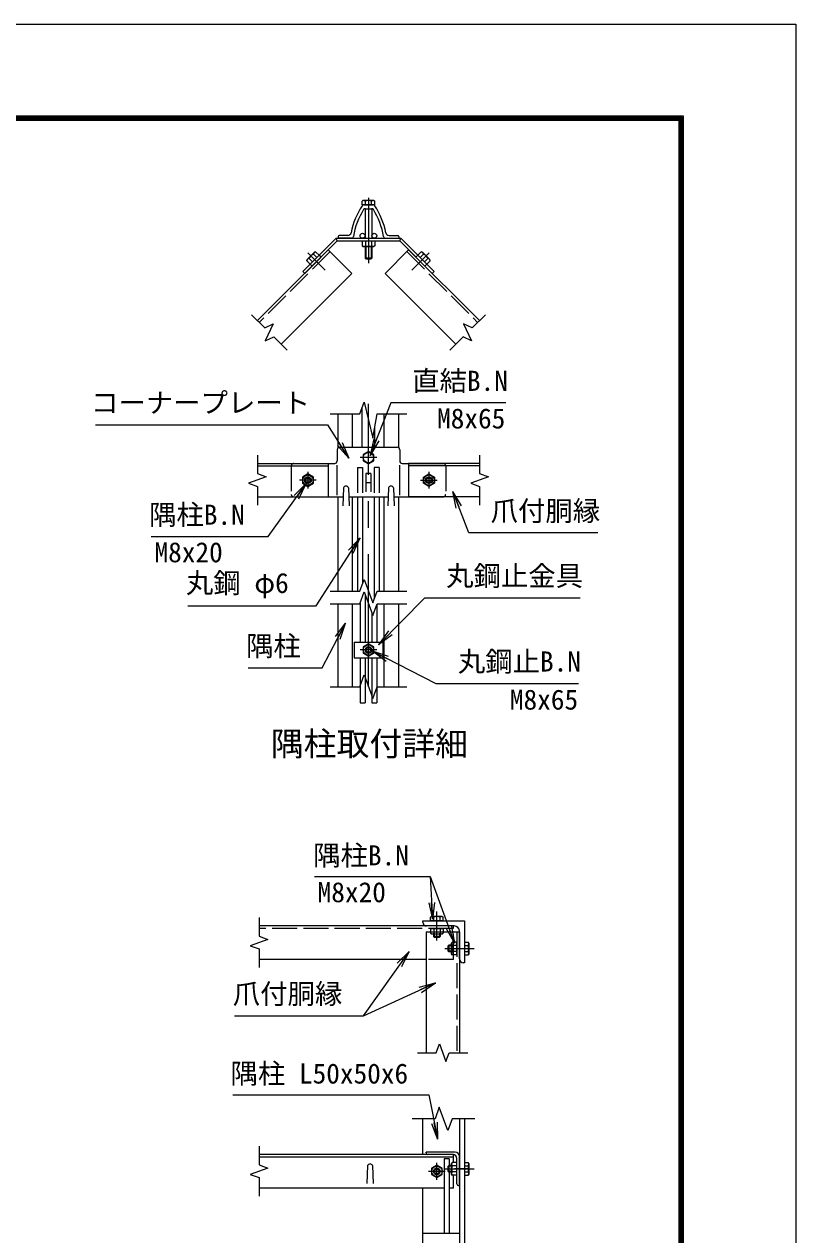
# Model space of a CAD drawing. Units: millimetres, scale not verified. Extents: x -4200 to 4200, y -2970 to 2970.
# Drawn here: x 2351 to 4200, y 68 to 2970 of the extents above; entities that cross this region are included whole.
import ezdxf
from ezdxf.enums import TextEntityAlignment as Align

# ---------------------------------------------------------------- set-up
doc = ezdxf.new("R2010")
doc.units = ezdxf.units.MM
doc.header["$LTSCALE"] = 10
doc.linetypes.add('DASHED', pattern=[7.5, 6, -1.5])
doc.linetypes.add('USER1', pattern=[50.8, 31.75, -6.35, 6.35, -6.35])
for name, color, linetype, lineweight in [('0-0_D-STR1', 1, 'Continuous', 18), ('0-1_D-BMK', 2, 'USER1', 13), ('0-2_D-STR-DIM', 7, 'Continuous', 13), ('0-3_D-STR3', 3, 'Continuous', 13), ('0-7_D-STR-TXT', 7, 'Continuous', 13), ('0-8_0', 7, 'Continuous', 18), ('0-B_D-TTL', 7, 'Continuous', 18)]:
    doc.layers.add(name, color=color, linetype=linetype, lineweight=lineweight)
doc.layers.add('0-9_D-TTL-TXT', color=7, linetype='Continuous')
doc.styles.add('ＭＳ ゴシック', font='')
doc.styles.get('ＭＳ ゴシック').set_extended_font_data('MS Gothic')

# ---------------------------------------------------------------- blocks, each defined once
blk = doc.blocks.new('_Open')
at = {"layer": '0-8_0'}
blk.add_line((-10, 1.667), (0, 0), dxfattribs=at)
blk.add_lwpolyline([(-10, -1.667), (0, 0), (-10, 0)], dxfattribs=at)

msp = doc.modelspace()

# ---------------------------------------------------------------- linework, layer by layer
at = {"layer": '0-0_D-STR1'}
for p, q in [((3164.88, 2536.76), (3187.16, 2536.76)), ((3167.88, 2527.76), (3183.48, 2527.76)), ((3103.02, 2460.76), (3103.02, 2456.76)), ((3103.02, 2460.76), (3103.02, 2456.76)), ((3135.07, 2456.76), (3103.02, 2456.76)), ((3126.53, 2463.76), (3106.02, 2463.76)), ((3216.96, 2456.76), (3249.02, 2456.76)), ((3225.5, 2463.76), (3246.02, 2463.76)), ((3249.02, 2460.76), (3249.02, 2456.76)), ((3079.8, 2429.15), (2910.1, 2259.44)), ((3079.8, 2429.15), (3136.37, 2372.58)), ((3272.23, 2429.15), (3441.93, 2259.44)), ((3136.37, 2372.58), (2966.67, 2202.87)), ((3103.02, 1954.45), (3103.02, 2035.98)), ((3138.02, 1955.98), (3138.02, 2035.98)), ((3161.02, 1955.98), (3161.02, 2051.15)), ((3214.02, 1955.98), (3214.02, 2035.98)), ((3249.02, 1954.45), (3249.02, 2035.98)), ((3191.02, 1955.98), (3191.02, 2004.66)), ((2909.91, 1916.98), (3079.8, 1916.98)), ((3079.8, 1916.98), (3079.8, 1836.98)), ((3272.23, 1916.98), (3272.23, 1836.98)), ((3442.12, 1916.98), (3272.23, 1916.98)), ((2909.91, 1910.98), (3079.8, 1910.98)), ((3442.12, 1910.98), (3272.23, 1910.98)), ((3116.02, 1858.73), (3114.52, 1815.73)), ((3128.02, 1858.73), (3129.52, 1815.73)), ((3224.02, 1858.73), (3222.52, 1815.73)), ((3236.02, 1858.73), (3237.52, 1815.73)), ((2909.91, 1836.98), (3079.8, 1836.98)), ((3103.02, 1610.72), (3103.02, 1836.98)), ((3138.02, 1610.72), (3138.02, 1836.98)), ((3214.02, 1610.72), (3214.02, 1836.98)), ((3249.02, 1610.72), (3249.02, 1836.98)), ((3442.12, 1836.98), (3272.23, 1836.98)), ((3103.02, 1381.76), (3103.02, 1580.72)), ((3138.02, 1381.76), (3138.02, 1580.72)), ((3214.02, 1381.76), (3214.02, 1580.72)), ((3249.02, 1381.76), (3249.02, 1580.72)), ((3306, 820.23), (3406, 820.23)), ((3306, 817.23), (3306, 820.23)), ((3406, 820.23), (3406, 720.23)), ((3380, 808.23), (2914, 808.23)), ((3314, 794.23), (3314, 504.23)), ((3381, 808.23), (3315, 808.23)), ((3394, 729.23), (3394, 795.23)), ((3314, 728.23), (2914, 728.23)), ((3406, 720.23), (3403, 720.23)), ((3306, 260.06), (3306, 346.06)), ((3394, 346.06), (3394, -229.94)), ((3406, 346.06), (3406, -229.94)), ((3384, 266.06), (3314, 266.06)), ((3314, 264.06), (3314, 266.06)), ((3380, 260.06), (2914, 260.06)), ((3380, 254.06), (2914, 254.06)), ((3174, 233.8), (3172.5, 190.8)), ((3186, 233.8), (3187.5, 190.8)), ((3379, 260.06), (3318, 260.06)), ((3380, 241.07), (3380, 260.06)), ((3388, 190.06), (3388, 251.06)), ((3394, 186.06), (3394, 256.06)), ((3380, 180.06), (3380, 211.04)), ((3357.27, 180.06), (2914, 180.06)), ((3306, -229.94), (3306, 180.06)), ((3380, 180.06), (3369.27, 180.06)), ((3392, 186.06), (3394, 186.06)), ((3306, 72.06), (3394, 72.06))]:
    msp.add_line(p, q, dxfattribs=at)
at = {"layer": '0-0_D-STR1', "linetype": 'DASHED'}
for p, q in [((3084.05, 2424.9), (2914.34, 2255.2)), ((3267.99, 2424.9), (3437.69, 2255.2)), ((3380, 802.23), (2914, 802.23)), ((3380, 728.23), (3380, 808.23)), ((3388, 794.23), (3388, 504.23)), ((3380, 728.23), (3314, 728.23))]:
    msp.add_line(p, q, dxfattribs=at)
at = {"layer": '0-0_D-STR1'}
for points in [[(3272.23, 2429.15), (3215.66, 2372.58), (3385.37, 2202.87)], [(3314, 794.23), (3394, 794.23), (3394, 504.23)]]:
    msp.add_lwpolyline(points, dxfattribs=at)
for centre, radius, start, end in [((3311.93, 2435.06), 181, 146.67148, 168.8028), ((3306.02, 2435.16), 168, 147.4916, 171.15527), ((3164.88, 2531.76), 5, 90, 146.67148), ((3168.56, 2522.76), 5, 90, 147.4916), ((3183.48, 2522.76), 5, 32.5084, 90), ((3187.16, 2531.76), 5, 33.32852, 90), ((3046.02, 2435.16), 168, 8.84473, 32.5084), ((3040.1, 2435.06), 181, 11.1972, 33.32852), ((3126.53, 2471.76), 8, 270, 348.8028), ((3225.5, 2471.76), 8, 191.1972, 270), ((3106.02, 2460.76), 3, 90, 180), ((3135.07, 2461.76), 5, 270, 351.15527), ((3216.96, 2461.76), 5, 188.84473, 270), ((3246.02, 2460.76), 3, 0, 90), ((3122.02, 1856.23), 6.5, 22.61986, 157.38014), ((3230.02, 1856.23), 6.5, 22.61986, 157.38014), ((3315, 817.23), 9, 180, 270), ((3381, 795.23), 13, 360, 90), ((3403, 729.23), 9, 180, 270), ((3318, 264.06), 4, 180, 270), ((3384, 256.06), 10, 0, 90), ((3180, 231.3), 6.5, 22.61986, 157.38014), ((3379, 251.06), 9, 0, 90), ((3392, 190.06), 4, 180, 270)]:
    msp.add_arc(centre, radius, start, end, dxfattribs=at)
at = {"layer": '0-1_D-BMK'}
for p, q in [((3176.02, 2553.5), (3176.02, 2397.12)), ((3030.77, 2421.61), (3072.27, 2380.11)), ((3321.26, 2421.61), (3279.76, 2380.11)), ((3176.02, 1381.76), (3176.02, 2059.71)), ((3196.02, 1930.98), (3156.02, 1930.98)), ((3031.02, 1896.98), (3031.02, 1856.98)), ((3321.02, 1896.98), (3321.02, 1856.98)), ((3051.02, 1876.98), (3011.02, 1876.98)), ((3301.02, 1876.98), (3341.02, 1876.98)), ((3196.02, 1469.91), (3156.02, 1469.91)), ((3340, 773.23), (3340, 843.23)), ((3359, 754.23), (3429, 754.23)), ((3340, 200.06), (3340, 240.06)), ((3360, 220.06), (3320, 220.06)), ((3359, 226.06), (3429, 226.06)), ((3418, 226.06), (3382, 226.06))]:
    msp.add_line(p, q, dxfattribs=at)
at = {"layer": '0-2_D-STR-DIM'}
for p, q in [((2895.96, 2273.58), (2927.5, 2242.04)), ((3456.08, 2273.58), (3424.53, 2242.04)), ((2927.5, 2242.04), (2947.89, 2251.55)), ((2947.89, 2251.55), (2928.87, 2210.76)), ((2928.87, 2210.76), (2949.26, 2220.27)), ((2949.26, 2220.27), (2980.81, 2188.73)), ((3402.77, 2220.27), (3371.22, 2188.73)), ((3155.49, 2035.98), (3165.76, 2064.17)), ((3165.76, 2064.17), (3186.28, 1977.78)), ((3084.02, 2035.98), (3155.49, 2035.98)), ((3186.28, 1977.78), (3196.54, 2035.98)), ((3196.54, 2035.98), (3268.02, 2035.98)), ((2909.91, 1937.24), (2909.91, 1892.63)), ((3442.12, 1937.24), (3442.12, 1892.63)), ((3442.12, 1892.63), (3463.26, 1884.93)), ((2909.91, 1861.85), (2909.91, 1817.24)), ((3463.26, 1884.93), (3420.98, 1869.54)), ((3420.98, 1869.54), (3442.12, 1861.85)), ((3442.12, 1861.85), (3442.12, 1817.24)), ((3084.02, 1610.72), (3155.49, 1610.72)), ((3155.49, 1580.72), (3165.76, 1608.92)), ((3165.76, 1608.92), (3186.28, 1552.53)), ((3196.54, 1610.72), (3268.02, 1610.72)), ((3084.02, 1580.72), (3155.49, 1580.72)), ((3186.28, 1552.53), (3196.54, 1580.72)), ((3196.54, 1580.72), (3268.02, 1580.72)), ((3155.49, 1381.76), (3165.76, 1409.95)), ((3165.76, 1409.95), (3186.28, 1353.57)), ((3084.02, 1381.76), (3155.49, 1381.76)), ((3186.28, 1353.57), (3196.54, 1381.76)), ((3196.54, 1381.76), (3268.02, 1381.76)), ((2914, 828.49), (2914, 783.88)), ((2914, 753.09), (2914, 708.49)), ((3338.35, 504.23), (3346.04, 525.37)), ((3346.04, 525.37), (3361.43, 483.08)), ((3293.74, 504.23), (3338.35, 504.23)), ((3361.43, 483.08), (3369.13, 504.23)), ((3369.13, 504.23), (3413.74, 504.23)), ((3345.74, 374.25), (3335.48, 346.06)), ((3366.26, 317.87), (3345.74, 374.25)), ((3335.48, 346.06), (3281, 346.06)), ((3376.52, 346.06), (3366.26, 317.87)), ((3431, 346.06), (3376.52, 346.06)), ((2914, 280.32), (2914, 235.71)), ((2914, 204.93), (2914, 160.32))]:
    msp.add_line(p, q, dxfattribs=at)
for points in [[(3424.53, 2242.04), (3404.14, 2251.55), (3423.16, 2210.76), (3402.77, 2220.27)], [(2909.91, 1892.63), (2931.06, 1884.93), (2888.77, 1869.54), (2909.91, 1861.85)], [(3155.49, 1610.72), (3165.76, 1638.92), (3186.28, 1582.53), (3196.54, 1610.72)], [(2914, 783.88), (2935.14, 776.18), (2892.86, 760.79), (2914, 753.09)], [(2914, 235.71), (2935.14, 228.01), (2892.86, 212.62), (2914, 204.93)]]:
    msp.add_lwpolyline(points, dxfattribs=at)
at = {"layer": '0-3_D-STR3'}
for p, q in [((3163.42, 2547.36), (3161.01, 2545.97)), ((3161.01, 2536.76), (3161.01, 2545.97)), ((3191.03, 2536.76), (3161.01, 2536.76)), ((3188.62, 2547.36), (3163.42, 2547.36)), ((3168.02, 2527.73), (3168.02, 2456.76)), ((3168.51, 2536.76), (3168.51, 2545.97)), ((3183.52, 2536.76), (3183.52, 2545.97)), ((3184.02, 2527.73), (3184.02, 2456.76)), ((3188.62, 2547.36), (3191.03, 2545.97)), ((3191.03, 2536.76), (3191.03, 2545.97)), ((3098.37, 2456.76), (3018.71, 2377.1)), ((3101.02, 2450.36), (3023.23, 2372.58)), ((3101.02, 2450.36), (3098.37, 2456.76)), ((3098.37, 2456.76), (3253.67, 2456.76)), ((3101.02, 2450.36), (3251.02, 2450.36)), ((3161.01, 2450.36), (3161.01, 2438.81)), ((3161.01, 2450.36), (3191.03, 2450.36)), ((3161.01, 2438.81), (3163.52, 2437.36)), ((3168.51, 2450.36), (3168.51, 2438.81)), ((3183.52, 2450.36), (3183.52, 2438.81)), ((3191.03, 2438.81), (3188.52, 2437.36)), ((3191.03, 2450.36), (3191.03, 2438.81)), ((3251.02, 2450.36), (3253.67, 2456.76)), ((3251.02, 2450.36), (3328.8, 2372.58)), ((3253.67, 2456.76), (3333.32, 2377.1)), ((3046.64, 2423.42), (3028.96, 2405.74)), ((3052.3, 2410.7), (3044.13, 2418.86)), ((3049.44, 2424.17), (3046.64, 2423.42)), ((3057.61, 2416), (3049.44, 2424.17)), ((3057.6, 2415.99), (3062.13, 2411.47)), ((3163.52, 2437.36), (3188.52, 2437.36)), ((3168.02, 2437.36), (3168.02, 2409.16)), ((3169.52, 2437.36), (3169.52, 2407.66)), ((3184.02, 2409.16), (3181.62, 2406.76)), ((3182.52, 2437.36), (3182.52, 2407.66)), ((3184.02, 2437.36), (3184.02, 2409.16)), ((3294.43, 2415.99), (3289.91, 2411.47)), ((3294.43, 2415.99), (3289.91, 2411.47)), ((3294.42, 2416), (3302.59, 2424.17)), ((3299.73, 2410.7), (3307.9, 2418.86)), ((3302.59, 2424.17), (3305.39, 2423.42)), ((3305.39, 2423.42), (3323.07, 2405.74)), ((3041.69, 2400.08), (3033.52, 2408.25)), ((3036.39, 2394.78), (3040.91, 2390.26)), ((3181.62, 2406.76), (3170.42, 2406.76)), ((3310.35, 2400.08), (3318.51, 2408.25)), ((3315.65, 2394.78), (3311.12, 2390.26)), ((3315.65, 2394.78), (3311.12, 2390.26)), ((3315.65, 2394.77), (3323.82, 2402.94)), ((3323.82, 2402.94), (3323.07, 2405.74)), ((3023.23, 2372.58), (3018.71, 2377.1)), ((3328.8, 2372.58), (3333.32, 2377.1)), ((3101.02, 1949.98), (3101.02, 1922.98)), ((3107.02, 1955.98), (3245.02, 1955.98)), ((3251.02, 1949.98), (3251.02, 1922.98)), ((2997.02, 1916.98), (3095.02, 1916.98)), ((3257.02, 1916.98), (3355.02, 1916.98)), ((3031.02, 1891.99), (3018.02, 1884.48)), ((3044.02, 1884.48), (3031.02, 1891.99)), ((3101.02, 1840.98), (3101.02, 1912.98)), ((3182.02, 1892.98), (3182.02, 1848.92)), ((3251.02, 1840.98), (3251.02, 1913.17)), ((3018.02, 1884.48), (3018.02, 1869.47)), ((3018.02, 1869.47), (3031.02, 1861.96)), ((3031.02, 1861.96), (3044.02, 1869.47)), ((3044.02, 1869.47), (3044.02, 1884.48)), ((3182.02, 1870.32), (3170.02, 1870.32)), ((2997.02, 1836.98), (3115.26, 1836.98)), ((3128.78, 1836.98), (3223.26, 1836.98)), ((3150.02, 1836.98), (3150.02, 1610.72)), ((3162.02, 1836.98), (3162.02, 1628.64)), ((3190.02, 1836.98), (3190.02, 1592.81)), ((3202.02, 1836.98), (3202.02, 1610.72)), ((3236.78, 1836.98), (3355.02, 1836.98)), ((3168.02, 1602.7), (3168.02, 1488.91)), ((3156.02, 1582.16), (3156.02, 1488.91)), ((3196.02, 1579.29), (3196.02, 1488.91)), ((3184.02, 1558.75), (3184.02, 1488.91)), ((3141.62, 1488.91), (3210.42, 1488.91)), ((3141.62, 1488.91), (3141.62, 1450.91)), ((3210.42, 1488.91), (3210.42, 1450.91)), ((3141.62, 1450.91), (3210.42, 1450.91)), ((3156.02, 1450.91), (3156.02, 1343.51)), ((3168.02, 1450.91), (3168.02, 1343.51)), ((3184.02, 1450.91), (3184.02, 1343.51)), ((3196.02, 1450.91), (3196.02, 1343.51)), ((3156.02, 1343.51), (3168.02, 1343.51)), ((3184.02, 1343.51), (3196.02, 1343.51)), ((3327.4, 830.83), (3324.99, 829.43)), ((3324.99, 820.23), (3324.99, 829.43)), ((3355.01, 820.23), (3324.99, 820.23)), ((3352.6, 830.83), (3327.4, 830.83)), ((3332.49, 820.23), (3332.49, 829.43)), ((3347.51, 820.23), (3347.51, 829.43)), ((3352.6, 830.83), (3355.01, 829.43)), ((3355.01, 820.23), (3355.01, 829.43)), ((3324.99, 802.23), (3324.99, 790.68)), ((3324.99, 802.23), (3355.01, 802.23)), ((3324.99, 790.68), (3327.5, 789.23)), ((3327.5, 789.23), (3352.5, 789.23)), ((3332, 789.23), (3332, 782.63)), ((3332.49, 802.23), (3332.49, 790.68)), ((3333.5, 789.23), (3333.5, 781.13)), ((3346.5, 789.23), (3346.5, 781.13)), ((3347.51, 802.23), (3347.51, 790.68)), ((3348, 789.23), (3348, 782.63)), ((3355.01, 790.68), (3352.5, 789.23)), ((3355.01, 802.23), (3355.01, 790.68)), ((3345.6, 780.23), (3334.4, 780.23)), ((3348, 782.63), (3345.6, 780.23)), ((3368.4, 762.23), (3366, 759.83)), ((3366, 759.83), (3366, 748.63)), ((3375, 760.73), (3366.9, 760.73)), ((3368.4, 762.23), (3368.4, 746.23)), ((3375, 762.23), (3368.4, 762.23)), ((3375, 741.73), (3375, 766.73)), ((3388, 761.73), (3376.45, 761.73)), ((3388, 739.21), (3388, 769.24)), ((3406, 769.24), (3415.21, 769.24)), ((3406, 769.24), (3406, 739.21)), ((3406, 761.73), (3415.21, 761.73)), ((3416.6, 766.83), (3415.21, 769.24)), ((3416.6, 766.83), (3416.6, 741.63)), ((3368.4, 746.23), (3366, 748.63)), ((3375, 747.73), (3366.9, 747.73)), ((3375, 746.23), (3368.4, 746.23)), ((3388, 746.72), (3376.45, 746.72)), ((3406, 746.72), (3415.21, 746.72)), ((3406, 739.21), (3415.21, 739.21)), ((3416.6, 741.63), (3415.21, 739.21)), ((3357.27, 250.06), (3357.27, 72.06)), ((3369.27, 250.06), (3357.27, 250.06)), ((3368.4, 234.06), (3366, 231.66)), ((3375, 232.56), (3366.9, 232.56)), ((3375, 234.06), (3368.4, 234.06)), ((3369.27, 250.06), (3369.27, 234.06)), ((3376.45, 241.07), (3375, 238.56)), ((3375, 213.56), (3375, 238.56)), ((3388, 241.07), (3376.45, 241.07)), ((3388, 233.56), (3376.45, 233.56)), ((3388, 211.04), (3388, 241.07)), ((3406, 241.07), (3406, 211.04)), ((3406, 241.07), (3415.21, 241.07)), ((3406, 233.56), (3415.21, 233.56)), ((3416.6, 238.66), (3415.21, 241.07)), ((3416.6, 238.66), (3416.6, 213.46)), ((3366, 231.66), (3366, 220.46)), ((3375, 219.56), (3366.9, 219.56)), ((3375, 218.06), (3368.4, 218.06)), ((3369.27, 218.06), (3369.27, 72.06)), ((3376.45, 211.04), (3375, 213.56)), ((3388, 218.55), (3376.45, 218.55)), ((3388, 211.04), (3376.45, 211.04)), ((3406, 218.55), (3415.21, 218.55)), ((3406, 211.04), (3415.21, 211.04)), ((3416.6, 213.46), (3415.21, 211.04))]:
    msp.add_line(p, q, dxfattribs=at)
at = {"layer": '0-3_D-STR3', "linetype": 'DASHED'}
for p, q in [((2991.02, 1910.98), (2991.02, 1842.98)), ((3150.02, 1906.98), (3150.02, 1836.98)), ((3150.02, 1906.98), (3162.02, 1906.98)), ((3162.02, 1906.98), (3162.02, 1836.98)), ((3202.02, 1906.98), (3190.02, 1906.98)), ((3190.02, 1906.98), (3190.02, 1836.98)), ((3202.02, 1906.98), (3202.02, 1836.98)), ((3361.02, 1910.98), (3361.02, 1842.98))]:
    msp.add_line(p, q, dxfattribs=at)
at = {"layer": '0-3_D-STR3'}
for points in [[(3184.02, 2409.16), (3168.02, 2409.16), (3170.42, 2406.76)], [(3036.38, 2394.77), (3028.21, 2402.94), (3028.96, 2405.74)], [(3182.02, 1892.98), (3170.02, 1892.98), (3170.02, 1848.92)], [(3348, 782.63), (3332, 782.63), (3334.4, 780.23)], [(3388, 769.24), (3376.45, 769.24), (3375, 766.73)], [(3388, 739.21), (3376.45, 739.21), (3375, 741.73)], [(3368.4, 234.06), (3368.4, 218.06), (3366, 220.46)]]:
    msp.add_lwpolyline(points, dxfattribs=at)
for points in [[(3189.02, 1938.48), (3176.02, 1945.99), (3163.02, 1938.48), (3163.02, 1923.47), (3176.02, 1915.96), (3189.02, 1923.47)], [(3308.02, 1884.48), (3321.02, 1891.99), (3334.02, 1884.48), (3334.02, 1869.47), (3321.02, 1861.96), (3308.02, 1869.47)], [(3189.02, 1477.41), (3176.02, 1484.92), (3163.02, 1477.41), (3163.02, 1462.4), (3176.02, 1454.9), (3189.02, 1462.4)], [(3353, 227.56), (3340, 235.07), (3327, 227.56), (3327, 212.55), (3340, 205.04), (3353, 212.55)]]:
    msp.add_lwpolyline(points, close=True, dxfattribs=at)
for centre, radius in [((3162.02, 2462.76), 6), ((3190.02, 2462.76), 6), ((3176.02, 1930.98), 12.5), ((3031.02, 1876.98), 12.5), ((3321.02, 1876.98), 12.5), ((3031.02, 1876.98), 8), ((3031.02, 1876.98), 5.6), ((3321.02, 1876.98), 8), ((3321.02, 1876.98), 5.6), ((3176.02, 1469.91), 12.5), ((3176.02, 1469.91), 8), ((3176.02, 1469.91), 5.6), ((3340, 220.06), 12.5), ((3340, 220.06), 8), ((3340, 220.06), 5.6)]:
    msp.add_circle(centre, radius, dxfattribs=at)
for centre, radius, start, end in [((3164.76, 2540.48), 6.64, 55.61585, 124.38415), ((3176.02, 2522.29), 24.84, 72.4121, 107.5879), ((3187.27, 2540.48), 6.64, 55.61585, 124.38415), ((3164.76, 2444.29), 6.64, 235.61585, 304.38416), ((3176.02, 2462.49), 24.84, 252.4121, 287.5879), ((3187.27, 2444.29), 6.64, 235.61586, 304.38414), ((3055.57, 2396.81), 24.84, 117.4121, 152.5879), ((3050.66, 2417.64), 6.64, 100.61585, 169.38416), ((3301.37, 2417.64), 6.64, 10.61584, 79.38415), ((3296.46, 2396.81), 24.84, 27.4121, 62.5879), ((3034.74, 2401.72), 6.64, 100.61586, 169.38414), ((3317.29, 2401.72), 6.64, 10.61586, 79.38414), ((3107.02, 1949.98), 6, 90, 180), ((3245.02, 1949.98), 6, 0, 90), ((3095.02, 1922.98), 6, 270, 0), ((3257.02, 1922.98), 6, 180, 270), ((3328.74, 823.95), 6.64, 55.61585, 124.38415), ((3340, 805.76), 24.84, 72.4121, 107.5879), ((3351.26, 823.95), 6.64, 55.61585, 124.38415), ((3328.74, 796.16), 6.64, 235.61585, 304.38416), ((3340, 814.35), 24.84, 252.4121, 287.5879), ((3351.26, 796.16), 6.64, 235.61586, 304.38414), ((3381.93, 765.48), 6.64, 145.61586, 214.38414), ((3400.13, 754.23), 24.84, 162.4121, 197.5879), ((3409.72, 765.48), 6.64, 325.61585, 34.38415), ((3391.53, 754.23), 24.84, 342.4121, 17.5879), ((3381.93, 742.97), 6.64, 145.61584, 214.38415), ((3409.72, 742.97), 6.64, 325.61585, 34.38415), ((3381.93, 237.31), 6.64, 145.61586, 214.38414), ((3400.13, 226.06), 24.84, 162.4121, 197.5879), ((3409.72, 237.31), 6.64, 325.61585, 34.38415), ((3391.53, 226.06), 24.84, 342.4121, 17.5879), ((3381.93, 214.8), 6.64, 145.61584, 214.38415), ((3409.72, 214.8), 6.64, 325.61585, 34.38415)]:
    msp.add_arc(centre, radius, start, end, dxfattribs=at)
at = {"layer": '0-3_D-STR3', "linetype": 'DASHED'}
for centre, start, end in [((2997.02, 1910.98), 90, 180), ((3355.02, 1910.98), 0, 90), ((2997.02, 1842.98), 180, 270), ((3355.02, 1842.98), 270, 0)]:
    msp.add_arc(centre, 6, start, end, dxfattribs=at)
at = {"layer": '0-7_D-STR-TXT'}
for p, q in [((3323.63, 926.98), (3329.67, 826.56)), ((3164, 593.15), (3334.68, 670.92))]:
    msp.add_line(p, q, dxfattribs=at)
for points in [[(3504.93, 2062.64), (3229.38, 2062.64), (3180.92, 1938.33)], [(2521.53, 2009.99), (3077.79, 2009.99), (3127.66, 1931.26)], [(2655.34, 1742.11), (2935.35, 1742.11), (3025.91, 1867)], [(3725.92, 1750.85), (3416.88, 1750.85), (3378.95, 1848.05)], [(2742.98, 1575.83), (3051.01, 1575.83), (3154.66, 1737.37)], [(3683.25, 1593.78), (3310.49, 1593.78), (3201.69, 1483.85)], [(2887.77, 1427.33), (3065.09, 1427.33), (3120.13, 1532.66)], [(3679.38, 1388.72), (3338.61, 1388.72), (3187.42, 1465.87)], [(3046.31, 926.98), (3323.63, 926.98), (3381.56, 768.63)], [(2854.96, 593.15), (3164, 593.15), (3272.5, 745.82)], [(2850.61, 403.49), (3320.31, 403.49), (3341.36, 299.03)]]:
    msp.add_lwpolyline(points, dxfattribs=at)
at = {"layer": '0-B_D-TTL', "color": 2}
msp.add_lwpolyline([(-4200, 2970), (4200, 2970), (4200, -2970), (-4200, -2970)], close=True, dxfattribs=at)
at = {"layer": '0-B_D-TTL'}
for points in [[(-3930, 2750), (3930, 2750), (3930, -2750), (-3930, -2750)], [(-3927.5, 2747.5), (3927.5, 2747.5), (3927.5, -2747.5), (-3927.5, -2747.5)], [(-3925, 2745), (3925, 2745), (3925, -2745), (-3925, -2745)], [(-3922.5, 2742.5), (3922.5, 2742.5), (3922.5, -2742.5), (-3922.5, -2742.5)], [(-3920, 2740), (3920, 2740), (3920, -2740), (-3920, -2740)]]:
    msp.add_lwpolyline(points, close=True, dxfattribs=at)

# ---------------------------------------------------------------- block references
at = {"layer": '0-7_D-STR-TXT', "xscale": 4, "yscale": 4}
for p, rotation in [((3180.2, 1936.46), 248.70495), ((3128.73, 1929.57), 302.35412), ((3027.08, 1868.62), 54.05425), ((3378.23, 1849.92), 111.31411), ((3155.74, 1739.05), 57.31217), ((3121.06, 1534.44), 62.40856), ((3200.29, 1482.43), 225.29561), ((3185.64, 1466.78), 152.96577), ((3329.79, 824.57), 273.44298), ((3382.25, 766.75), 290.09456), ((3273.66, 747.45), 54.59875), ((3336.5, 671.75), 24.49506), ((3341.75, 297.07), 281.3911)]:
    msp.add_blockref('_Open', p, dxfattribs=dict(at, rotation=rotation))

# ---------------------------------------------------------------- texts
at = {"layer": '0-7_D-STR-TXT', "style": 'ＭＳ ゴシック'}
for s, p in [('直結B.N', (3280.81, 2076.63)), ('コーナープレート', (2511.38, 2024.22)), ('M8x65', (3340.44, 1986.44)), ('爪付胴縁', (3468.82, 1764.84)), ('隅柱B.N', (2650.27, 1755.71)), ('M8x20', (2663.25, 1665.7)), ('丸鋼 φ6', (2738.66, 1591.97)), ('丸鋼止金具', (3362.18, 1609.03)), ('隅柱', (2882.69, 1440.93)), ('丸鋼止B.N', (3390.29, 1403.84)), ('M8x65', (3514.9, 1312.51)), ('隅柱B.N', (3043.51, 939.06)), ('M8x20', (3054.21, 850.78)), ('爪付胴縁', (2850.89, 607.14)), ('隅柱 L50x50x6', (2845.53, 416.07))]:
    msp.add_text(s, height=48.09, dxfattribs=at).set_placement(p, align=Align.BOTTOM_LEFT)
at = {"layer": '0-9_D-TTL-TXT', "style": 'ＭＳ ゴシック'}
msp.add_text('隅柱取付詳細', height=57.7, dxfattribs=at).set_placement((2942.11, 1198.88), align=Align.BOTTOM_LEFT)

doc.saveas('drawing.dxf')
